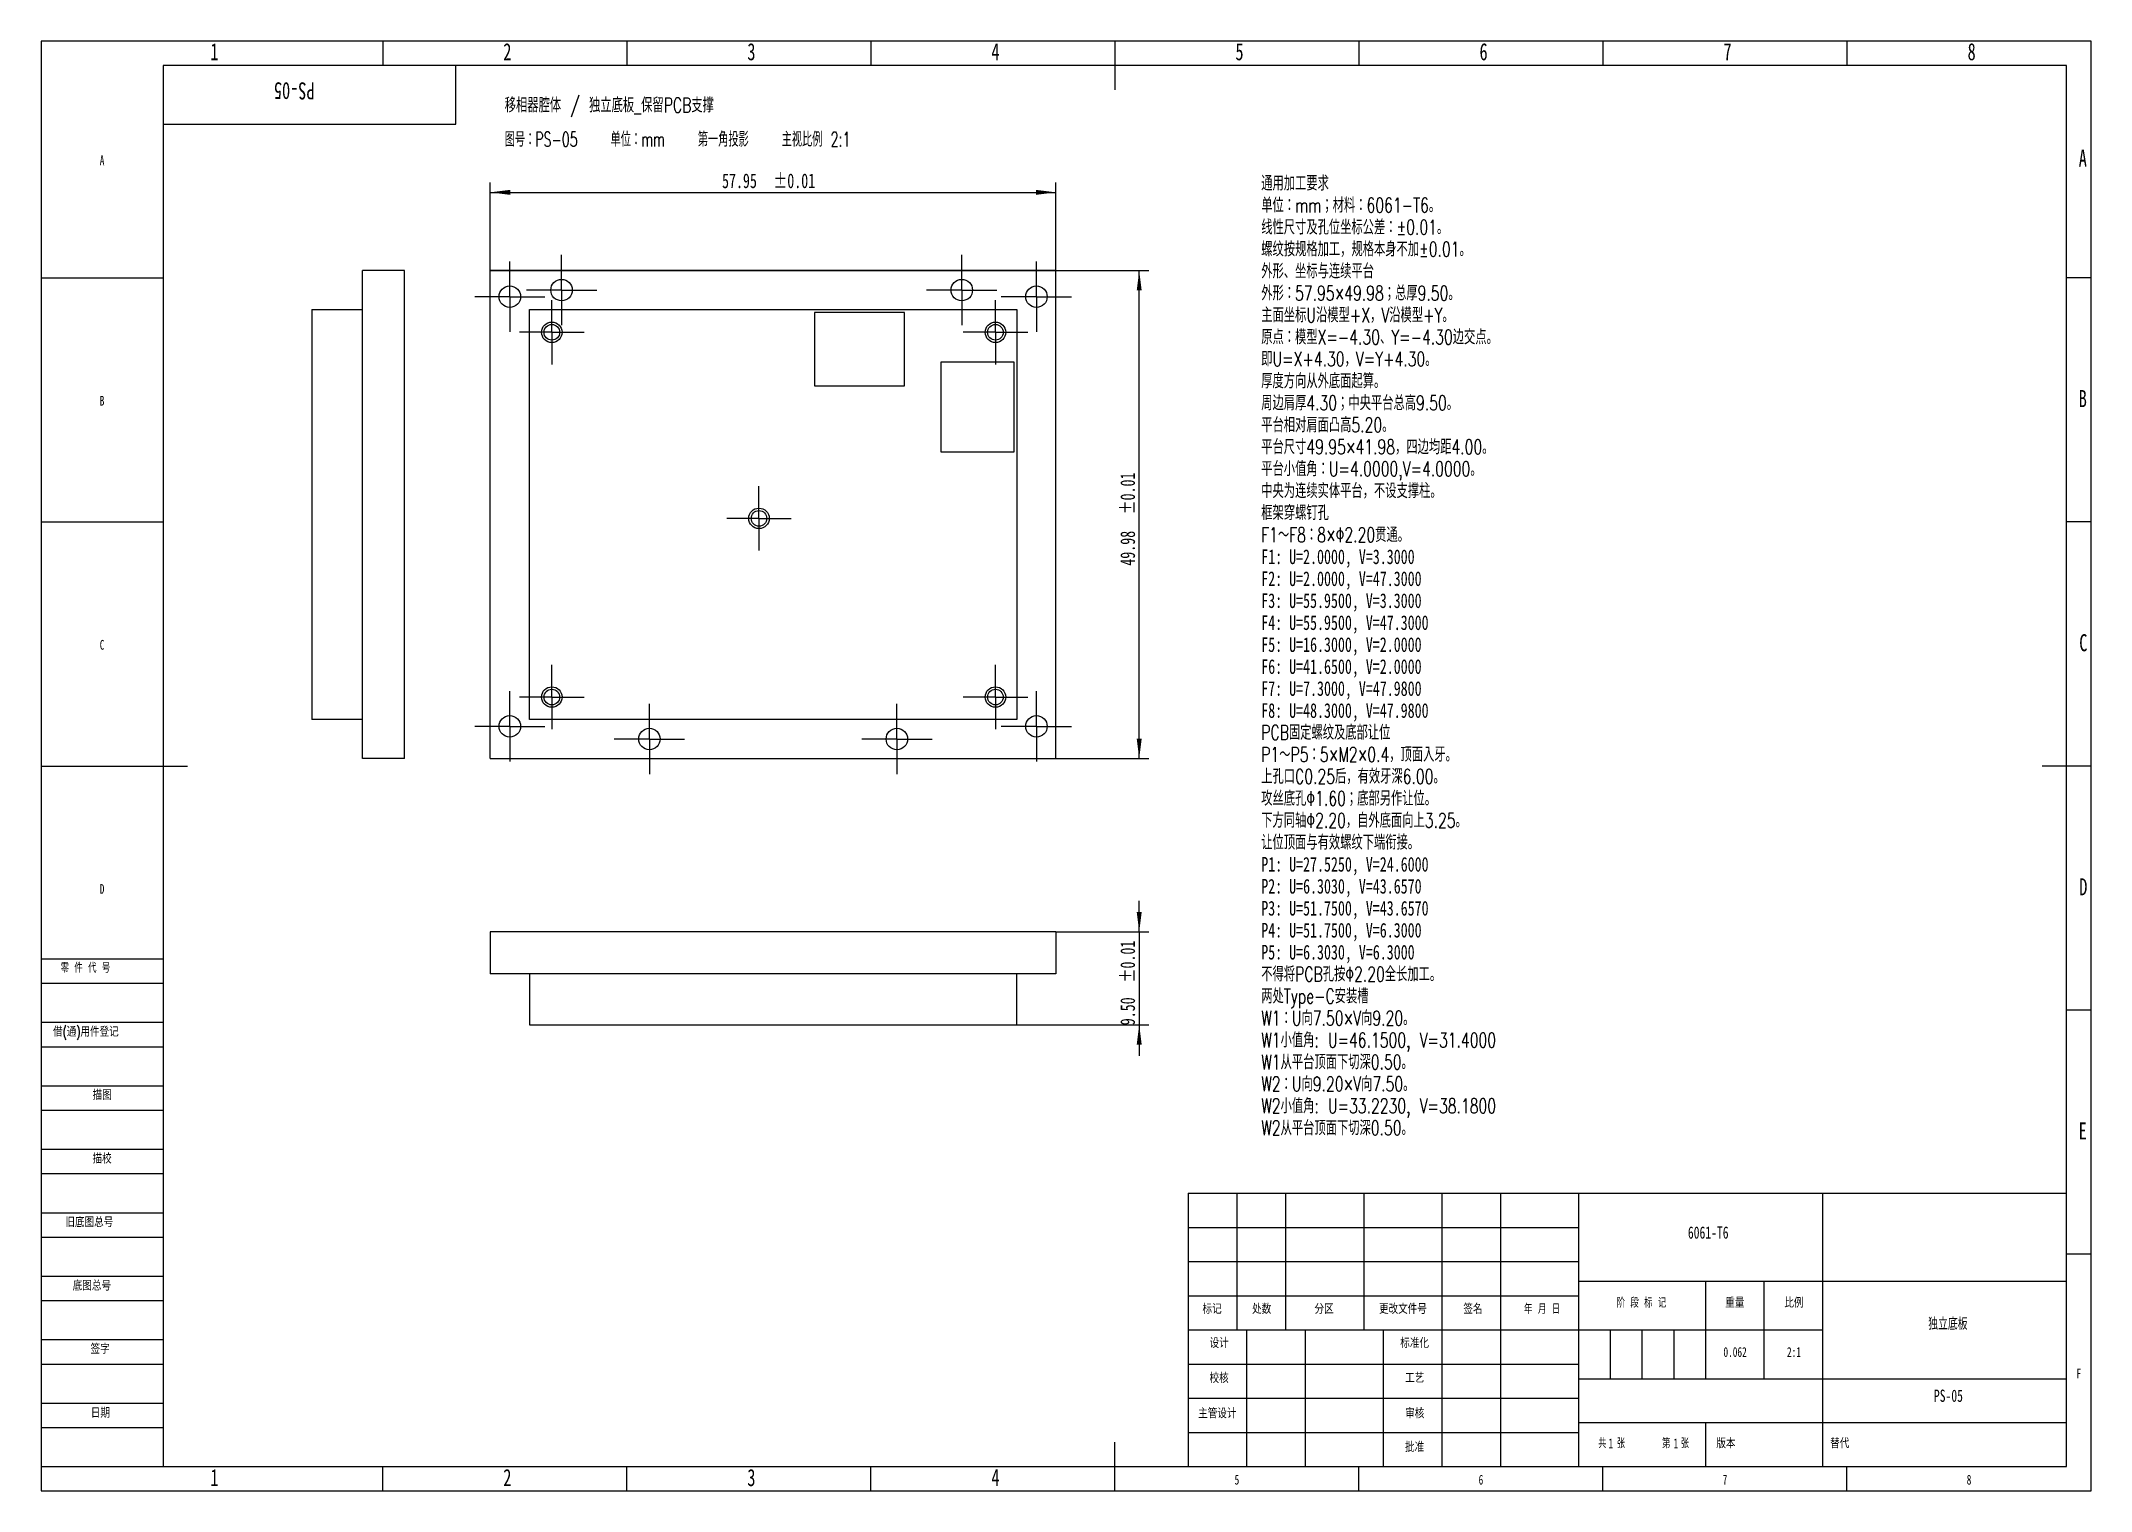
# Model space of a CAD drawing. Header units: millimetres. Extents: x 0 to 420, y 0 to 297.
import ezdxf

# ---------------------------------------------------------------- set-up
doc = ezdxf.new("R2010")
doc.units = ezdxf.units.MM
for name, color, linetype in [('10', 7, 'Continuous'), ('5', 7, 'Continuous'), ('9', 7, 'Continuous'), ('SLD-0', 7, 'Continuous')]:
    doc.layers.add(name, color=color, linetype=linetype)
doc.styles.add('SLDTEXTSTYLE0', font='TXT', dxfattribs={"width": 0.7, "bigfont": 'bigfont'})
doc.styles.add('SLDTEXTSTYLE1', font='TXT', dxfattribs={"width": 0.631579, "bigfont": 'bigfont'})
doc.styles.add('SLDTEXTSTYLE2', font='TXT', dxfattribs={"width": 0.7})
doc.styles.add('SLDTEXTSTYLE3', font='TXT', dxfattribs={"width": 0.62, "bigfont": 'bigfont'})
doc.styles.add('SLDTEXTSTYLE4', font='TXT', dxfattribs={"width": 0.614286, "bigfont": 'bigfont'})
doc.styles.add('SLDTEXTSTYLE5', font='TXT', dxfattribs={"width": 0.6, "bigfont": 'bigfont'})
doc.dimstyles.new('SLDDIMSTYLE0', dxfattribs={"dimtxt": 3, "dimasz": 4.08, "dimexe": 0, "dimexo": 0.0625, "dimgap": 0.75, "dimtad": 1, "dimlfac": 0.5, "dimrnd": 1e-09, "dimzin": 12, "dimdsep": 46, "dimtxsty": 'SLDTEXTSTYLE2', "dimsah": 1, "dimcen": 0.09, "dimadec": 0, "dimazin": 3, "dimtol": 1, "dimtp": 0.01, "dimtm": 0.01, "dimtfac": 1, "dimtofl": 0, "dimtmove": 0, "dimatfit": 3, "dimfxl": 1, "dimfrac": 2, "dimtolj": 1, "dimarcsym": 0})
doc.dimstyles.new('SLDDIMSTYLE1', dxfattribs={"dimtxt": 3, "dimasz": 4.08, "dimexe": 0, "dimexo": 0.0625, "dimgap": 0.75, "dimtad": 1, "dimlfac": 0.5, "dimrnd": 1e-09, "dimzin": 4, "dimdsep": 46, "dimtxsty": 'SLDTEXTSTYLE2', "dimsah": 1, "dimcen": 0.09, "dimadec": 0, "dimazin": 1, "dimtol": 1, "dimtp": 0.01, "dimtm": 0.01, "dimtfac": 1, "dimtmove": 0, "dimatfit": 0, "dimfxl": 1, "dimfrac": 2, "dimtolj": 1, "dimarcsym": 0})

# ---------------------------------------------------------------- blocks, each defined once
blk = doc.blocks.new('_D')
at = {"layer": '10'}
for p, q in [((92.05, 150.02), (92.05, 268)), ((92.05, 266), (207.95, 266)), ((207.95, 150.02), (207.95, 268))]:
    blk.add_line(p, q, dxfattribs=at)
for points in [[(92.05, 266), (96.13, 265.49), (96.13, 266.51)], [(207.95, 266), (203.87, 266.51), (203.87, 265.49)]]:
    blk.add_solid(points, dxfattribs=at)
at = {"layer": '10', "char_height": 3, "attachment_point": 1, "style": 'SLDTEXTSTYLE2'}
for s, insert in [('57.95', (139.53, 269.87)), ('±0.01', (150.04, 269.87))]:
    blk.add_mtext(s, dxfattribs=dict(at, insert=insert))
blk = doc.blocks.new('_D_1')
at = {"layer": '10'}
for p, q in [((92.05, 249.98), (227, 249.98)), ((225, 150.02), (225, 249.98)), ((92.05, 150.02), (227, 150.02))]:
    blk.add_line(p, q, dxfattribs=at)
for points in [[(225, 249.98), (224.49, 245.9), (225.51, 245.9)], [(225, 150.02), (225.51, 154.1), (224.49, 154.1)]]:
    blk.add_solid(points, dxfattribs=at)
at = {"layer": '10', "char_height": 3, "attachment_point": 1, "rotation": 90, "style": 'SLDTEXTSTYLE2'}
for s, insert in [('±0.01', (221.13, 200.04)), ('49.98', (221.13, 189.53))]:
    blk.add_mtext(s, dxfattribs=dict(at, insert=insert))
blk = doc.blocks.new('SW_CENTERMARKSYMBOL_0')
at = {"layer": '10', "color": 0}
for p, q in [((0, 5), (0, 6.6)), ((0, 0), (0, 5)), ((-5, 0), (-6.6, 0)), ((0, 0), (-5, 0)), ((0, 0), (0, -5)), ((0, 0), (5, 0)), ((5, 0), (6.6, 0)), ((0, -5), (0, -6.6))]:
    blk.add_line(p, q, dxfattribs=at)
blk = doc.blocks.new('SW_CENTERMARKSYMBOL_1')
at = {"layer": '10', "color": 0}
for p, q in [((0, 5), (0, 6.6)), ((0, 0), (0, 5)), ((-5, 0), (-6.6, 0)), ((0, 0), (-5, 0)), ((0, 0), (0, -5)), ((0, 0), (5, 0)), ((5, 0), (6.6, 0)), ((0, -5), (0, -6.6))]:
    blk.add_line(p, q, dxfattribs=at)
blk = doc.blocks.new('SW_CENTERMARKSYMBOL_2')
at = {"layer": '10', "color": 0}
for p, q in [((0, 5), (0, 6.6)), ((0, 0), (0, 5)), ((-5, 0), (-6.6, 0)), ((0, 0), (-5, 0)), ((0, 0), (0, -5)), ((0, 0), (5, 0)), ((5, 0), (6.6, 0)), ((0, -5), (0, -6.6))]:
    blk.add_line(p, q, dxfattribs=at)
blk = doc.blocks.new('SW_CENTERMARKSYMBOL_3')
at = {"layer": '10', "color": 0}
for p, q in [((0, 5), (0, 6.6)), ((0, 0), (0, 5)), ((-5, 0), (-6.6, 0)), ((0, 0), (-5, 0)), ((0, 0), (0, -5)), ((0, 0), (5, 0)), ((5, 0), (6.6, 0)), ((0, -5), (0, -6.6))]:
    blk.add_line(p, q, dxfattribs=at)
blk = doc.blocks.new('SW_CENTERMARKSYMBOL_4')
at = {"layer": '10', "color": 0}
for p, q in [((0, 5), (0, 6.6)), ((0, 0), (0, 5)), ((-5, 0), (-6.6, 0)), ((0, 0), (-5, 0)), ((0, 0), (0, -5)), ((0, 0), (5, 0)), ((5, 0), (6.6, 0)), ((0, -5), (0, -6.6))]:
    blk.add_line(p, q, dxfattribs=at)
blk = doc.blocks.new('SW_CENTERMARKSYMBOL_5')
at = {"layer": '10', "color": 0}
for p, q in [((0, 5), (0, 7.2)), ((0, 0), (0, 5)), ((-5, 0), (-7.2, 0)), ((0, 0), (-5, 0)), ((0, 0), (0, -5)), ((0, 0), (5, 0)), ((5, 0), (7.2, 0)), ((0, -5), (0, -7.2))]:
    blk.add_line(p, q, dxfattribs=at)
blk = doc.blocks.new('SW_CENTERMARKSYMBOL_6')
at = {"layer": '10', "color": 0}
for p, q in [((0, 5), (0, 7.2)), ((0, 0), (0, 5)), ((-5, 0), (-7.2, 0)), ((0, 0), (-5, 0)), ((0, 0), (0, -5)), ((0, 0), (5, 0)), ((5, 0), (7.2, 0)), ((0, -5), (0, -7.2))]:
    blk.add_line(p, q, dxfattribs=at)
blk = doc.blocks.new('SW_CENTERMARKSYMBOL_7')
at = {"layer": '10', "color": 0}
for p, q in [((0, 5), (0, 7.2)), ((0, 0), (0, 5)), ((-5, 0), (-7.2, 0)), ((0, 0), (-5, 0)), ((0, 0), (0, -5)), ((0, 0), (5, 0)), ((5, 0), (7.2, 0)), ((0, -5), (0, -7.2))]:
    blk.add_line(p, q, dxfattribs=at)
blk = doc.blocks.new('SW_CENTERMARKSYMBOL_8')
at = {"layer": '10', "color": 0}
for p, q in [((0, 5), (0, 7.2)), ((0, 0), (0, 5)), ((-5, 0), (-7.2, 0)), ((0, 0), (-5, 0)), ((0, 0), (0, -5)), ((0, 0), (5, 0)), ((5, 0), (7.2, 0)), ((0, -5), (0, -7.2))]:
    blk.add_line(p, q, dxfattribs=at)
blk = doc.blocks.new('SW_CENTERMARKSYMBOL_9')
at = {"layer": '10', "color": 0}
for p, q in [((0, 5), (0, 7.2)), ((0, 0), (0, 5)), ((-5, 0), (-7.2, 0)), ((0, 0), (-5, 0)), ((0, 0), (0, -5)), ((0, 0), (5, 0)), ((5, 0), (7.2, 0)), ((0, -5), (0, -7.2))]:
    blk.add_line(p, q, dxfattribs=at)
blk = doc.blocks.new('SW_CENTERMARKSYMBOL_10')
at = {"layer": '10', "color": 0}
for p, q in [((0, 5), (0, 7.2)), ((0, 0), (0, 5)), ((-5, 0), (-7.2, 0)), ((0, 0), (-5, 0)), ((0, 0), (0, -5)), ((0, 0), (5, 0)), ((5, 0), (7.2, 0)), ((0, -5), (0, -7.2))]:
    blk.add_line(p, q, dxfattribs=at)
blk = doc.blocks.new('SW_CENTERMARKSYMBOL_11')
at = {"layer": '10', "color": 0}
for p, q in [((0, 5), (0, 7.2)), ((0, 0), (0, 5)), ((-5, 0), (-7.2, 0)), ((0, 0), (-5, 0)), ((0, 0), (0, -5)), ((0, 0), (5, 0)), ((5, 0), (7.2, 0)), ((0, -5), (0, -7.2))]:
    blk.add_line(p, q, dxfattribs=at)
blk = doc.blocks.new('SW_CENTERMARKSYMBOL_12')
at = {"layer": '10', "color": 0}
for p, q in [((0, 5), (0, 7.2)), ((0, 0), (0, 5)), ((-5, 0), (-7.2, 0)), ((0, 0), (-5, 0)), ((0, 0), (0, -5)), ((0, 0), (5, 0)), ((5, 0), (7.2, 0)), ((0, -5), (0, -7.2))]:
    blk.add_line(p, q, dxfattribs=at)
blk = doc.blocks.new('_D_2')
at = {"layer": '10'}
for p, q in [((225, 114.5), (225, 120.85)), ((207.95, 114.5), (227, 114.5)), ((225, 114.5), (225, 95.5)), ((199.95, 95.5), (227, 95.5)), ((225, 95.5), (225, 89.15))]:
    blk.add_line(p, q, dxfattribs=at)
for points in [[(225, 114.5), (225.51, 118.58), (224.49, 118.58)], [(225, 95.5), (224.49, 91.42), (225.51, 91.42)]]:
    blk.add_solid(points, dxfattribs=at)
at = {"layer": '10', "char_height": 3, "attachment_point": 1, "rotation": 90, "style": 'SLDTEXTSTYLE2'}
for s, insert in [('±0.01', (221.13, 104.16)), ('9.50', (221.13, 95.4))]:
    blk.add_mtext(s, dxfattribs=dict(at, insert=insert))

msp = doc.modelspace()

# ---------------------------------------------------------------- linework, layer by layer
at = {"color": 7, "linetype": 'Continuous', "lineweight": 25}
for p, q in [((65.9, 150.02), (65.9, 249.98)), ((74.5, 249.98), (65.9, 249.98)), ((74.5, 150.02), (74.5, 249.98)), ((92.05, 150.02), (92.05, 249.98)), ((207.95, 249.98), (92.05, 249.98)), ((207.95, 150.02), (207.95, 249.98)), ((55.5, 241.98), (55.5, 158.02)), ((55.5, 241.98), (65.9, 241.98)), ((100.05, 158.02), (100.05, 241.98)), ((100.05, 241.98), (199.95, 241.98)), ((176.896, 241.38), (158.496, 241.38)), ((158.496, 241.38), (158.496, 226.38)), ((176.896, 226.38), (176.896, 241.38)), ((199.95, 241.98), (199.95, 158.02)), ((199.35, 231.22), (184.35, 231.22)), ((184.35, 231.22), (184.35, 212.82)), ((199.35, 212.82), (199.35, 231.22)), ((158.496, 226.38), (176.896, 226.38)), ((184.35, 212.82), (199.35, 212.82)), ((145.5, 199.22), (145.601, 199.734)), ((65.9, 158.02), (55.5, 158.02)), ((199.95, 158.02), (100.05, 158.02)), ((74.5, 150.02), (65.9, 150.02)), ((92.05, 150.02), (207.95, 150.02)), ((92.05, 114.5), (92.05, 105.9)), ((207.95, 114.5), (92.05, 114.5)), ((207.95, 114.5), (207.95, 105.9)), ((207.95, 105.9), (92.05, 105.9)), ((100.05, 105.9), (100.05, 95.5)), ((199.95, 95.5), (199.95, 105.9)), ((100.05, 95.5), (199.95, 95.5))]:
    msp.add_line(p, q, dxfattribs=at)
for centre, radius in [((106.65, 245.98), 2.2), ((188.65, 245.98), 2.2), ((96.05, 244.62), 2.2), ((203.95, 244.62), 2.2), ((104.656, 237.334), 2.1), ((195.55, 237.334), 2.1), ((104.656, 237.334), 1.6), ((195.55, 237.334), 1.6), ((147.1, 199.22), 2.1), ((147.1, 199.22), 1.6), ((104.656, 162.62), 2.1), ((104.656, 162.62), 1.6), ((195.55, 162.62), 2.1), ((195.55, 162.62), 1.6), ((96.05, 156.62), 2.2), ((124.65, 154.02), 2.2), ((175.35, 154.02), 2.2), ((203.95, 156.62), 2.2)]:
    msp.add_circle(centre, radius, dxfattribs=at)
at = {"layer": '10', "color": 7}
for p, q in [((0, 109), (25, 109)), ((0, 104), (25, 104)), ((0, 96), (25, 96)), ((0, 91), (25, 91)), ((0, 83), (25, 83)), ((0, 78), (25, 78)), ((0, 70), (25, 70)), ((0, 65), (25, 65)), ((0, 57), (25, 57)), ((0, 52), (25, 52)), ((235, 54), (315, 54)), ((235, 47), (315, 47)), ((0, 44), (25, 44)), ((0, 39), (25, 39)), ((0, 31), (25, 31)), ((0, 26), (25, 26)), ((0, 18), (25, 18)), ((0, 13), (25, 13))]:
    msp.add_line(p, q, dxfattribs=at)
at = {"layer": '10', "color": 7, "lineweight": 25}
for p, q in [((245, 61), (245, 33)), ((255, 61), (255, 33)), ((271, 61), (271, 33)), ((287, 61), (287, 5)), ((299, 61), (299, 5)), ((315, 61), (315, 5)), ((365, 61), (365, 33)), ((315, 43), (415, 43)), ((340.986, 43), (340.986, 23)), ((353, 43), (353, 23)), ((235, 40), (315, 40)), ((235, 33), (365, 33)), ((247, 33), (247, 5)), ((259, 33), (259, 5)), ((275, 33), (275, 5)), ((365, 33), (365, 5)), ((235, 26), (315, 26)), ((315, 23), (415, 23)), ((235, 19), (315, 19)), ((315, 14), (415, 14)), ((235, 12), (315, 12))]:
    msp.add_line(p, q, dxfattribs=at)
at = {"layer": '5'}
for p, q in [((70, 297), (70, 292)), ((120, 297), (120, 292)), ((170, 297), (170, 292)), ((270, 297), (270, 292)), ((320, 297), (320, 292)), ((370, 297), (370, 292)), ((0, 248.5), (25, 248.5)), ((420, 248.5), (415, 248.5)), ((0, 198.5), (25, 198.5)), ((420, 198.5), (415, 198.5)), ((420, 98.5), (415, 98.5)), ((420, 48.5), (415, 48.5)), ((70, 0), (70, 5)), ((120, 0), (120, 5)), ((170, 0), (170, 5)), ((270, 0), (270, 5)), ((320, 0), (320, 5)), ((370, 0), (370, 5))]:
    msp.add_line(p, q, dxfattribs=at)
at = {"layer": '5', "lineweight": 25}
for p, q in [((220, 297), (220, 287)), ((0, 148.5), (30, 148.5)), ((420, 148.5), (410, 148.5)), ((220, 0), (220, 10))]:
    msp.add_line(p, q, dxfattribs=at)
at = {"layer": '5', "color": 7, "lineweight": 25}
for p, q in [((415, 292), (25, 292)), ((25, 292), (25, 5)), ((85, 280), (85, 292)), ((415, 5), (415, 292)), ((25, 280), (85, 280)), ((235, 61), (415, 61)), ((235, 61), (235, 5)), ((0, 5), (415, 5))]:
    msp.add_line(p, q, dxfattribs=at)
at = {"layer": '9', "color": 7}
for p, q in [((420, 297), (0, 297)), ((0, 297), (0, 0)), ((420, 148.5), (420, 297)), ((420, 0), (420, 148.5)), ((0, 0), (420, 0))]:
    msp.add_line(p, q, dxfattribs=at)
at = {"layer": 'SLD-0'}
for p, q in [((321.5, 33), (321.5, 23)), ((328, 33), (328, 23)), ((334.5, 33), (334.5, 23))]:
    msp.add_line(p, q, dxfattribs=at)
at = {"layer": 'SLD-0', "lineweight": 25}
msp.add_line((340.986, 14), (340.986, 5), dxfattribs=at)

# ---------------------------------------------------------------- block references
at = {"layer": '10'}
for name, p in [('SW_CENTERMARKSYMBOL_11', (106.65, 245.98)), ('SW_CENTERMARKSYMBOL_12', (188.65, 245.98)), ('SW_CENTERMARKSYMBOL_5', (96.05, 244.62)), ('SW_CENTERMARKSYMBOL_7', (203.95, 244.62)), ('SW_CENTERMARKSYMBOL_1', (104.656, 237.334)), ('SW_CENTERMARKSYMBOL_2', (195.55, 237.334)), ('SW_CENTERMARKSYMBOL_0', (147.1, 199.22)), ('SW_CENTERMARKSYMBOL_4', (104.656, 162.62)), ('SW_CENTERMARKSYMBOL_3', (195.55, 162.62)), ('SW_CENTERMARKSYMBOL_6', (96.05, 156.62)), ('SW_CENTERMARKSYMBOL_8', (203.95, 156.62)), ('SW_CENTERMARKSYMBOL_9', (124.65, 154.02)), ('SW_CENTERMARKSYMBOL_10', (175.35, 154.02))]:
    msp.add_blockref(name, p, dxfattribs=at)

# ---------------------------------------------------------------- texts
for s, insert, char_height, attachment_point, style in [('1', (35.544, 296.561), 3.5, 2, 'SLDTEXTSTYLE2'), ('2', (95.544, 296.561), 3.5, 2, 'SLDTEXTSTYLE2'), ('3', (145.544, 296.561), 3.5, 2, 'SLDTEXTSTYLE2'), ('4', (195.544, 296.561), 3.5, 2, 'SLDTEXTSTYLE2'), ('5', (245.544, 296.561), 3.5, 2, 'SLDTEXTSTYLE2'), ('6', (295.547, 296.561), 3.5, 2, 'SLDTEXTSTYLE2'), ('7', (345.547, 296.561), 3.5, 2, 'SLDTEXTSTYLE2'), ('8', (395.547, 296.561), 3.5, 2, 'SLDTEXTSTYLE2'), ('移相器腔体 / 独立底板_保留PCB支撑', (95, 285.367), 3, 1, 'SLDTEXTSTYLE0'), ('图号：PS-05    单位：mm    第一角投影    主视比例 2:1', (95, 278.367), 3, 1, 'SLDTEXTSTYLE1'), ('A', (12.512, 273.566), 2, 2, 'SLDTEXTSTYLE2'), ('A', (418.32, 274.753), 3.5, 2, 'SLDTEXTSTYLE2'), ('通用加工要求', (250, 269.367), 3, 1, 'SLDTEXTSTYLE0'), ('单位：mm；材料：6061-T6。', (250, 264.867), 3, 1, 'SLDTEXTSTYLE0'), ('线性尺寸及孔位坐标公差：±0.01。', (250, 260.367), 3, 1, 'SLDTEXTSTYLE0'), ('螺纹按规格加工，规格本身不加±0.01。', (250, 255.867), 3, 1, 'SLDTEXTSTYLE0'), ('外形、坐标与连续平台', (250, 251.367), 3, 1, 'SLDTEXTSTYLE0'), ('外形：57.95×49.98；总厚9.50。', (250, 246.867), 3, 1, 'SLDTEXTSTYLE0'), ('主面坐标U沿模型+X，V沿模型+Y。', (250, 242.367), 3, 1, 'SLDTEXTSTYLE0'), ('原点：模型X=-4.30、Y=-4.30边交点。', (250, 237.867), 3, 1, 'SLDTEXTSTYLE0'), ('即U=X+4.30，V=Y+4.30。', (250, 233.367), 3, 1, 'SLDTEXTSTYLE0'), ('厚度方向从外底面起算。', (250, 228.867), 3, 1, 'SLDTEXTSTYLE0'), ('B', (12.512, 224.316), 2, 2, 'SLDTEXTSTYLE2'), ('周边肩厚4.30；中央平台总高9.50。', (250, 224.367), 3, 1, 'SLDTEXTSTYLE0'), ('B', (418.32, 225.503), 3.5, 2, 'SLDTEXTSTYLE2'), ('平台相对肩面凸高5.20。', (250, 219.867), 3, 1, 'SLDTEXTSTYLE0'), ('平台尺寸49.95×41.98，四边均距4.00。', (250, 215.367), 3, 1, 'SLDTEXTSTYLE0'), ('平台小值角：U=4.0000,V=4.0000。', (250, 210.867), 3, 1, 'SLDTEXTSTYLE0'), ('中央为连续实体平台，不设支撑柱。', (250, 206.367), 3, 1, 'SLDTEXTSTYLE0'), ('框架穿螺钉孔', (250, 201.867), 3, 1, 'SLDTEXTSTYLE0'), ('F1～F8：8×Φ2.20贯通。', (250, 197.367), 3, 1, 'SLDTEXTSTYLE0'), ('F1: U=2.0000, V=3.3000', (250, 192.867), 3, 1, 'SLDTEXTSTYLE2'), ('F2: U=2.0000, V=47.3000', (250, 188.367), 3, 1, 'SLDTEXTSTYLE2'), ('F3: U=55.9500, V=3.3000', (250, 183.867), 3, 1, 'SLDTEXTSTYLE2'), ('F4: U=55.9500, V=47.3000', (250, 179.367), 3, 1, 'SLDTEXTSTYLE2'), ('C', (12.512, 174.316), 2, 2, 'SLDTEXTSTYLE2'), ('F5: U=16.3000, V=2.0000', (250, 174.867), 3, 1, 'SLDTEXTSTYLE2'), ('C', (418.427, 175.503), 3.5, 2, 'SLDTEXTSTYLE2'), ('F6: U=41.6500, V=2.0000', (250, 170.367), 3, 1, 'SLDTEXTSTYLE2'), ('F7: U=7.3000, V=47.9800', (250, 165.867), 3, 1, 'SLDTEXTSTYLE2'), ('F8: U=48.3000, V=47.9800', (250, 161.367), 3, 1, 'SLDTEXTSTYLE2'), ('PCB固定螺纹及底部让位', (250, 156.867), 3, 1, 'SLDTEXTSTYLE0'), ('P1～P5：5×M2×0.4，顶面入牙。', (250, 152.367), 3, 1, 'SLDTEXTSTYLE0'), ('上孔口C0.25后，有效牙深6.00。', (250, 147.867), 3, 1, 'SLDTEXTSTYLE0'), ('攻丝底孔Φ1.60；底部另作让位。', (250, 143.367), 3, 1, 'SLDTEXTSTYLE0'), ('下方同轴Φ2.20，自外底面向上3.25。', (250, 138.867), 3, 1, 'SLDTEXTSTYLE0'), ('让位顶面与有效螺纹下端衔接。', (250, 134.367), 3, 1, 'SLDTEXTSTYLE0'), ('P1: U=27.5250, V=24.6000', (250, 129.867), 3, 1, 'SLDTEXTSTYLE2'), ('D', (12.512, 124.316), 2, 2, 'SLDTEXTSTYLE2'), ('P2: U=6.3030, V=43.6570', (250, 125.367), 3, 1, 'SLDTEXTSTYLE2'), ('D', (418.43, 125.503), 3.5, 2, 'SLDTEXTSTYLE2'), ('P3: U=51.7500, V=43.6570', (250, 120.867), 3, 1, 'SLDTEXTSTYLE2'), ('P4: U=51.7500, V=6.3000', (250, 116.367), 3, 1, 'SLDTEXTSTYLE2'), ('P5: U=6.3030, V=6.3000', (250, 111.867), 3, 1, 'SLDTEXTSTYLE2'), ('不得将PCB孔按Φ2.20全长加工。', (250, 107.367), 3, 1, 'SLDTEXTSTYLE0'), ('两处Type-C安装槽', (250, 102.867), 3, 1, 'SLDTEXTSTYLE0'), ('W1：U向7.50×V向9.20。', (250, 98.367), 3, 1, 'SLDTEXTSTYLE0'), ('W1小值角: U=46.1500, V=31.4000', (250, 93.867), 3, 1, 'SLDTEXTSTYLE0'), ('W1从平台顶面下切深0.50。', (250, 89.367), 3, 1, 'SLDTEXTSTYLE0'), ('W2：U向9.20×V向7.50。', (250, 84.867), 3, 1, 'SLDTEXTSTYLE0'), ('W2小值角: U=33.2230, V=38.1800', (250, 80.367), 3, 1, 'SLDTEXTSTYLE0'), ('W2从平台顶面下切深0.50。', (250, 75.867), 3, 1, 'SLDTEXTSTYLE0'), ('E', (418.318, 75.503), 3.5, 2, 'SLDTEXTSTYLE2'), ('6061-T6', (341.577, 54.192), 2.5, 2, 'SLDTEXTSTYLE2'), ('独立底板', (390.678, 35.502), 2.5, 2, 'SLDTEXTSTYLE0'), ('0.062', (347.083, 29.471), 2, 2, 'SLDTEXTSTYLE2'), ('2:1', (359.143, 29.471), 2, 2, 'SLDTEXTSTYLE2'), ('F', (417.512, 25.066), 2, 2, 'SLDTEXTSTYLE2'), ('PS-05', (390.79, 20.761), 2.5, 2, 'SLDTEXTSTYLE2'), ('1', (321.142, 10.767), 2, 1, 'SLDTEXTSTYLE2'), ('1', (334.479, 10.767), 2, 1, 'SLDTEXTSTYLE2'), ('1', (35.544, 4.503), 3.5, 2, 'SLDTEXTSTYLE2'), ('2', (95.544, 4.503), 3.5, 2, 'SLDTEXTSTYLE2'), ('3', (145.544, 4.503), 3.5, 2, 'SLDTEXTSTYLE2'), ('4', (195.544, 4.503), 3.5, 2, 'SLDTEXTSTYLE2'), ('5', (245.012, 3.316), 2, 2, 'SLDTEXTSTYLE2'), ('6', (295.012, 3.316), 2, 2, 'SLDTEXTSTYLE2'), ('7', (345.012, 3.316), 2, 2, 'SLDTEXTSTYLE2'), ('8', (395.012, 3.316), 2, 2, 'SLDTEXTSTYLE2')]:
    msp.add_mtext(s, dxfattribs=dict(at, insert=insert, char_height=char_height, attachment_point=attachment_point, style=style))
at = {"layer": '10', "color": 7, "char_height": 2}
for s, insert, attachment_point, style in [('零 件 代 号', (4.023, 108.161), 1, 'SLDTEXTSTYLE4'), ('借(通)用件登记', (2.474, 95.066), 1, 'SLDTEXTSTYLE0'), ('描图', (12.532, 82.119), 2, 'SLDTEXTSTYLE0'), ('描校', (12.511, 69.083), 2, 'SLDTEXTSTYLE0'), ('旧底图总号', (5, 56.054), 1, 'SLDTEXTSTYLE0'), ('底图总号', (6.5, 43.053), 1, 'SLDTEXTSTYLE0'), ('标记', (239.925, 38.283), 2, 'SLDTEXTSTYLE0'), ('处数', (250.092, 38.283), 2, 'SLDTEXTSTYLE0'), ('分区', (262.884, 38.283), 2, 'SLDTEXTSTYLE0'), ('更改文件号', (279.029, 38.283), 2, 'SLDTEXTSTYLE0'), ('签名', (293.383, 38.283), 2, 'SLDTEXTSTYLE0'), ('年 月 日', (307.547, 38.283), 2, 'SLDTEXTSTYLE3'), ('阶 段 标 记', (327.898, 39.56), 2, 'SLDTEXTSTYLE4'), ('重量', (347.033, 39.56), 2, 'SLDTEXTSTYLE0'), ('比例', (359.14, 39.56), 2, 'SLDTEXTSTYLE0'), ('签字', (12.114, 30.103), 2, 'SLDTEXTSTYLE0'), ('设计', (241.36, 31.301), 2, 'SLDTEXTSTYLE0'), ('标准化', (281.426, 31.301), 2, 'SLDTEXTSTYLE0'), ('校核', (241.361, 24.122), 2, 'SLDTEXTSTYLE0'), ('工艺', (281.429, 24.165), 2, 'SLDTEXTSTYLE0'), ('日期', (12.164, 17.003), 2, 'SLDTEXTSTYLE0'), ('主管设计', (241, 16.897), 2, 'SLDTEXTSTYLE0'), ('审核', (281.437, 16.897), 2, 'SLDTEXTSTYLE0'), ('批准', (281.42, 10.007), 2, 'SLDTEXTSTYLE0'), ('共  张', (321.798, 10.767), 2, 'SLDTEXTSTYLE5'), ('第  张', (334.885, 10.767), 2, 'SLDTEXTSTYLE5'), ('版本', (345.195, 10.767), 2, 'SLDTEXTSTYLE0')]:
    msp.add_mtext(s, dxfattribs=dict(at, insert=insert, attachment_point=attachment_point, style=style))
at = {"layer": 'SLD-0', "insert": (51.889, 285.023), "char_height": 3.5, "attachment_point": 2, "rotation": 180, "style": 'SLDTEXTSTYLE2'}
msp.add_mtext('PS-05', dxfattribs=at)
at = {"layer": 'SLD-0', "insert": (366.561, 10.767), "char_height": 2, "attachment_point": 1, "style": 'SLDTEXTSTYLE0'}
msp.add_mtext('替代', dxfattribs=at)

# ---------------------------------------------------------------- dimensions: what is measured, and where the dimension line sits
at = {"layer": '10'}
dim = msp.add_linear_dim(base=(207.95, 266), p1=(92.05, 150.02), p2=(207.95, 150.02), dimstyle='SLDDIMSTYLE0', dxfattribs=at)
dim.commit()
dim.dimension.update_dxf_attribs({"geometry": '_D', "text_midpoint": (150, 266), "dimtype": 160})
for base, p1, p2, dimstyle, picture, middle in [((225, 249.98), (92.05, 150.02), (92.05, 249.98), 'SLDDIMSTYLE0', '_D_1', (225, 200)), ((225, 95.5), (207.95, 114.5), (199.95, 95.5), 'SLDDIMSTYLE1', '_D_2', (225, 105))]:
    dim = msp.add_linear_dim(base=base, p1=p1, p2=p2, angle=90, dimstyle=dimstyle, dxfattribs=at)
    dim.commit()
    dim.dimension.update_dxf_attribs({"geometry": picture, "text_midpoint": middle, "dimtype": 160})

doc.saveas('drawing.dxf')
